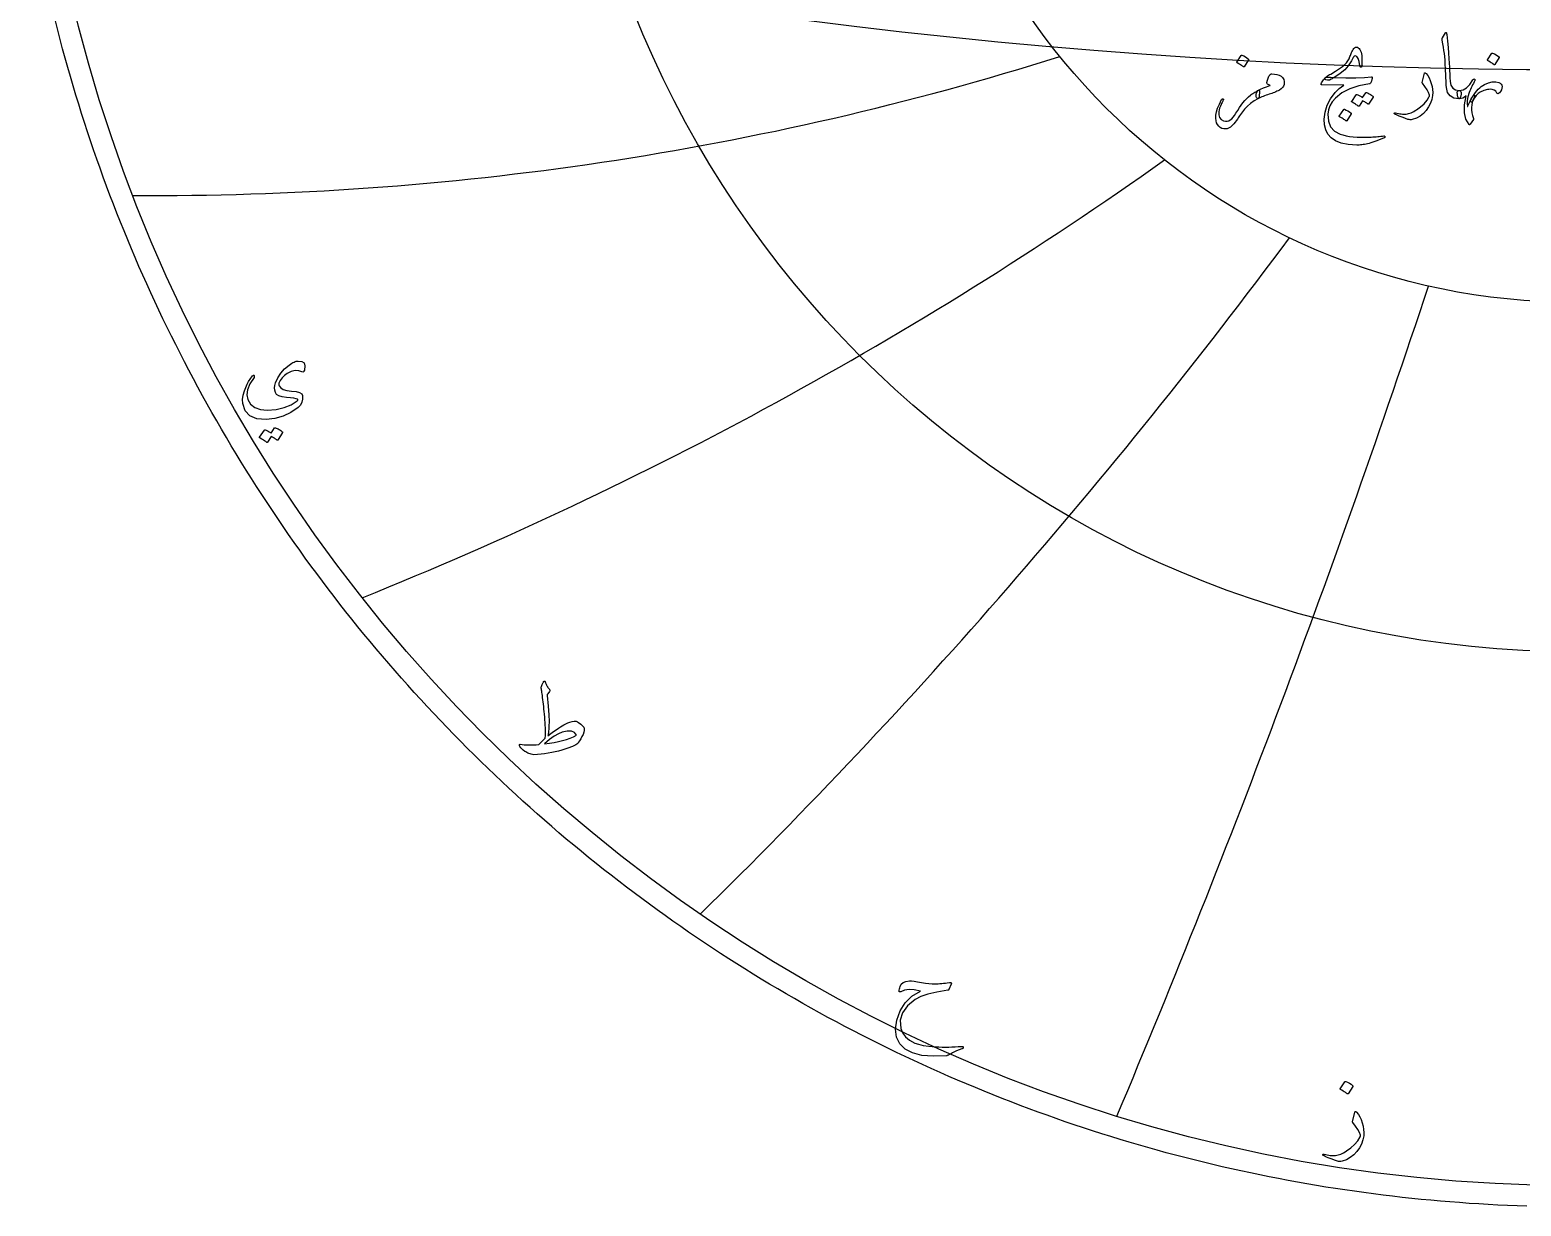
# Model space of a CAD drawing. Header units: millimetres. Extents: x -54 to 54, y -54 to 55.
# Drawn here: x -53.1 to -1.8, y -53.8 to -13.4 of the extents above; entities that cross this region are included whole.
import ezdxf

# ---------------------------------------------------------------- set-up
doc = ezdxf.new("R2010")
doc.units = ezdxf.units.MM
for name, color, linetype in [('CUT_OUTER', 1, 'Continuous'), ('ENGRAVE', 7, 'Continuous'), ('ENGRAVE_FINE', 8, 'Continuous'), ('TEXT', 5, 'Continuous')]:
    doc.layers.add(name, color=color, linetype=linetype)

msp = doc.modelspace()

# ---------------------------------------------------------------- linework, layer by layer
at = {"layer": 'CUT_OUTER'}
msp.add_lwpolyline([(-1.6514, -53.8097), (-1.9815, -53.7985), (-2.3116, -53.7853), (-2.6416, -53.7702), (-2.9714, -53.7529), (-3.3012, -53.7337), (-3.6308, -53.7124), (-3.9603, -53.6891), (-4.2897, -53.6638), (-4.6189, -53.6365), (-4.9479, -53.6071), (-5.2768, -53.5758), (-5.6054, -53.5424), (-5.9338, -53.507), (-6.262, -53.4696), (-6.59, -53.4301), (-6.9177, -53.3887), (-7.2452, -53.3452), (-7.5723, -53.2998), (-7.8992, -53.2523), (-8.2258, -53.2028), (-8.5521, -53.1514), (-8.8781, -53.0979), (-9.2037, -53.0424), (-9.529, -52.985), (-9.854, -52.9255), (-10.1785, -52.864), (-10.5027, -52.8006), (-10.8265, -52.7351), (-11.1498, -52.6677), (-11.4728, -52.5983), (-11.7953, -52.5269), (-12.1174, -52.4536), (-12.439, -52.3782), (-12.7602, -52.3009), (-13.0808, -52.2216), (-13.401, -52.1404), (-13.7207, -52.0572), (-14.0399, -51.972), (-14.3585, -51.8849), (-14.6766, -51.7958), (-14.9941, -51.7048), (-15.3111, -51.6118), (-15.6275, -51.5169), (-15.9433, -51.42), (-16.2585, -51.3212), (-16.5731, -51.2205), (-16.8871, -51.1178), (-17.2004, -51.0133), (-17.5131, -50.9068), (-17.8251, -50.7984), (-18.1365, -50.688), (-18.4471, -50.5758), (-18.7571, -50.4616), (-19.0664, -50.3456), (-19.3749, -50.2277), (-19.6828, -50.1078), (-19.9899, -49.9861), (-20.2962, -49.8625), (-20.6018, -49.7371), (-20.9066, -49.6097), (-21.2106, -49.4805), (-21.5138, -49.3494), (-21.8162, -49.2165), (-22.1177, -49.0817), (-22.4185, -48.9451), (-22.7184, -48.8066), (-23.0174, -48.6663), (-23.3156, -48.5241), (-23.6129, -48.3801), (-23.9093, -48.2343), (-24.2048, -48.0867), (-24.4994, -47.9373), (-24.7931, -47.7861), (-25.0858, -47.6331), (-25.3776, -47.4782), (-25.6685, -47.3216), (-25.9584, -47.1632), (-26.2473, -47.0031), (-26.5352, -46.8411), (-26.8221, -46.6774), (-27.108, -46.512), (-27.3929, -46.3448), (-27.6767, -46.1758), (-27.9595, -46.0051), (-28.2413, -45.8327), (-28.522, -45.6586), (-28.8016, -45.4827), (-29.0801, -45.3051), (-29.3576, -45.1258), (-29.6339, -44.9448), (-29.9091, -44.7622), (-30.1832, -44.5778), (-30.4562, -44.3918), (-30.728, -44.2041), (-30.9986, -44.0147), (-31.2681, -43.8236), (-31.5364, -43.631), (-31.8035, -43.4366), (-32.0695, -43.2407), (-32.3342, -43.0431), (-32.5977, -42.8439), (-32.86, -42.6431), (-33.121, -42.4406), (-33.3808, -42.2366), (-33.6393, -42.031), (-33.8966, -41.8238), (-34.1526, -41.615), (-34.4073, -41.4047), (-34.6607, -41.1928), (-34.9128, -40.9793), (-35.1636, -40.7643), (-35.413, -40.5478), (-35.6612, -40.3298), (-35.9079, -40.1102), (-36.1534, -39.8891), (-36.3975, -39.6665), (-36.6402, -39.4424), (-36.8815, -39.2169), (-37.1214, -38.9898), (-37.36, -38.7613), (-37.5971, -38.5314), (-37.8328, -38.3), (-38.0671, -38.0671), (-38.3, -37.8328), (-38.5314, -37.5971), (-38.7613, -37.36), (-38.9898, -37.1214), (-39.2169, -36.8815), (-39.4424, -36.6402), (-39.6665, -36.3975), (-39.8891, -36.1534), (-40.1102, -35.9079), (-40.3298, -35.6612), (-40.5478, -35.413), (-40.7643, -35.1636), (-40.9793, -34.9128), (-41.1928, -34.6607), (-41.4047, -34.4073), (-41.615, -34.1526), (-41.8238, -33.8966), (-42.031, -33.6393), (-42.2366, -33.3808), (-42.4406, -33.121), (-42.6431, -32.86), (-42.8439, -32.5977), (-43.0431, -32.3342), (-43.2407, -32.0695), (-43.4366, -31.8035), (-43.631, -31.5364), (-43.8236, -31.2681), (-44.0147, -30.9986), (-44.2041, -30.728), (-44.3918, -30.4562), (-44.5778, -30.1832), (-44.7622, -29.9091), (-44.9448, -29.6339), (-45.1258, -29.3576), (-45.3051, -29.0801), (-45.4827, -28.8016), (-45.6586, -28.522), (-45.8327, -28.2413), (-46.0051, -27.9595), (-46.1758, -27.6767), (-46.3448, -27.3929), (-46.512, -27.108), (-46.6774, -26.8221), (-46.8411, -26.5352), (-47.0031, -26.2473), (-47.1632, -25.9584), (-47.3216, -25.6685), (-47.4782, -25.3776), (-47.6331, -25.0858), (-47.7861, -24.7931), (-47.9373, -24.4994), (-48.0867, -24.2048), (-48.2343, -23.9093), (-48.3801, -23.6129), (-48.5241, -23.3156), (-48.6663, -23.0174), (-48.8066, -22.7184), (-48.9451, -22.4185), (-49.0817, -22.1177), (-49.2165, -21.8162), (-49.3494, -21.5138), (-49.4805, -21.2106), (-49.6097, -20.9066), (-49.7371, -20.6018), (-49.8625, -20.2962), (-49.9861, -19.9899), (-50.1078, -19.6828), (-50.2277, -19.3749), (-50.3456, -19.0664), (-50.4616, -18.7571), (-50.5758, -18.4471), (-50.688, -18.1365), (-50.7984, -17.8251), (-50.9068, -17.5131), (-51.0133, -17.2004), (-51.1178, -16.8871), (-51.2205, -16.5731), (-51.3212, -16.2585), (-51.42, -15.9433), (-51.5169, -15.6275), (-51.6118, -15.3111), (-51.7048, -14.9941), (-51.7958, -14.6766), (-51.8849, -14.3585), (-51.972, -14.0399), (-52.0572, -13.7207), (-52.1404, -13.401), (-52.2216, -13.0808)], dxfattribs=at)
at = {"layer": 'ENGRAVE'}
for radius in [53.1, 34.7587, 22.7527]:
    msp.add_circle((0, 0), radius, dxfattribs=at)
for centre, radius, start, end in [((-48.7796, 84.4887), 103.5662, 269.5706, 287.466016), ((-91.816, 91.816), 134.4192, 291.900673, 305.322235), ((-168.4625, 97.2619), 197.6048, 314.460694, 323.408402), ((-375.5047, 100.6162), 390.3019, 337.186739, 341.660593)]:
    msp.add_arc(centre, radius, start, end, dxfattribs=at)
at = {"layer": 'ENGRAVE_FINE'}
msp.add_arc((0, 191.2698), 206.024, 255.236477, 284.763523, dxfattribs=at)
at = {"layer": 'TEXT'}
for points in [[(-4.4467, -13.4942), (-4.4406, -13.4848), (-4.4349, -13.4785), (-4.4296, -13.4753), (-4.4247, -13.4753), (-4.4173, -13.4795), (-4.4106, -13.4918), (-4.4047, -13.5124), (-4.3996, -13.5413), (-4.3737, -13.7758), (-4.3525, -13.9927), (-4.336, -14.1919), (-4.3242, -14.3735), (-4.3167, -14.5287), (-4.3097, -14.6679), (-4.3033, -14.7909), (-4.2975, -14.8979), (-4.2925, -14.9888), (-4.2885, -15.0635), (-4.2855, -15.1222), (-4.2834, -15.1648), (-4.2555, -15.2924), (-4.1939, -15.3862), (-4.0985, -15.4463), (-3.9694, -15.4726), (-3.9335, -15.482), (-3.9105, -15.504), (-3.9005, -15.5385), (-3.9034, -15.5856), (-3.9181, -15.6598), (-3.934, -15.7128), (-3.9511, -15.7446), (-3.9694, -15.7552), (-4.1511, -15.7313), (-4.285, -15.6594), (-4.3709, -15.5397), (-4.409, -15.3721), (-4.415, -15.2919), (-4.4204, -15.2115), (-4.4252, -15.131), (-4.4294, -15.0502), (-4.4333, -14.9692), (-4.4369, -14.8881), (-4.4403, -14.8067), (-4.4436, -14.7252), (-4.4494, -14.5696), (-4.4577, -14.4296), (-4.4683, -14.3051), (-4.4812, -14.196), (-4.4965, -14.0913), (-4.5142, -13.9797), (-4.5342, -13.8613), (-4.5566, -13.736), (-4.5596, -13.7134), (-4.559, -13.6928), (-4.5548, -13.6742), (-4.5472, -13.6575)], [(-11.4653, -14.2636), (-11.4614, -14.2596), (-11.4559, -14.2573), (-11.4488, -14.2565), (-11.4402, -14.2573), (-11.3792, -14.282), (-11.3216, -14.3122), (-11.2677, -14.3479), (-11.2172, -14.3892), (-11.2123, -14.3954), (-11.2102, -14.4017), (-11.2108, -14.408), (-11.2141, -14.4143), (-11.3617, -14.653), (-11.3672, -14.6586), (-11.3742, -14.66), (-11.3829, -14.6571), (-11.3931, -14.6498), (-11.4019, -14.6435), (-11.4159, -14.6341), (-11.4349, -14.6215), (-11.459, -14.6058), (-11.4887, -14.587), (-11.5242, -14.565), (-11.5656, -14.5399), (-11.6129, -14.5116), (-11.6192, -14.5069), (-11.6223, -14.5022), (-11.6223, -14.4975), (-11.6192, -14.4928)], [(-8.6139, -15.0769), (-8.5953, -15.055), (-8.5739, -15.0333), (-8.5497, -15.0118), (-8.5228, -14.9905), (-8.4932, -14.9692), (-8.4608, -14.9477), (-8.4257, -14.9261), (-8.3878, -14.9042), (-8.2198, -14.8049), (-8.0832, -14.7173), (-7.978, -14.6416), (-7.9042, -14.5776), (-7.8471, -14.5146), (-7.7982, -14.448), (-7.7576, -14.378), (-7.7252, -14.3044), (-7.7112, -14.2676), (-7.6973, -14.2325), (-7.6837, -14.1993), (-7.6702, -14.1678), (-7.6572, -14.1384), (-7.6447, -14.1116), (-7.6328, -14.0874), (-7.6216, -14.0657), (-7.5966, -14.0286), (-7.569, -14.0021), (-7.5385, -13.9862), (-7.5054, -13.9809), (-7.473, -13.9862), (-7.4418, -14.0021), (-7.4118, -14.0286), (-7.3829, -14.0657), (-7.347, -14.1505), (-7.324, -14.273), (-7.314, -14.4331), (-7.317, -14.631), (-7.3189, -14.6488), (-7.3248, -14.6616), (-7.3346, -14.6692), (-7.3484, -14.6718), (-7.3625, -14.669), (-7.3735, -14.6608), (-7.3813, -14.6471), (-7.386, -14.6278), (-7.4102, -14.4767), (-7.4449, -14.3688), (-7.4903, -14.304), (-7.5462, -14.2824), (-7.5605, -14.2849), (-7.5752, -14.2926), (-7.5904, -14.3054), (-7.6059, -14.3232), (-7.6127, -14.3339), (-7.6208, -14.3472), (-7.63, -14.363), (-7.6404, -14.3813), (-7.652, -14.4022), (-7.6647, -14.4257), (-7.6787, -14.4517), (-7.6938, -14.4802), (-7.7837, -14.6274), (-7.9058, -14.7644), (-8.06, -14.8912), (-8.2465, -15.0078), (-8.2484, -15.009), (-8.2543, -15.0125), (-8.2642, -15.0184), (-8.2779, -15.0266), (-8.2956, -15.0372), (-8.3171, -15.0502), (-8.3427, -15.0655), (-8.3721, -15.0832), (-8.4343, -15.111), (-8.4954, -15.1193), (-8.5552, -15.1079), (-8.6139, -15.0769)], [(-2.8483, -14.1913), (-2.8443, -14.1874), (-2.8389, -14.185), (-2.8318, -14.1843), (-2.8232, -14.185), (-2.7621, -14.2098), (-2.7046, -14.24), (-2.6506, -14.2757), (-2.6002, -14.3169), (-2.5953, -14.3232), (-2.5931, -14.3295), (-2.5937, -14.3358), (-2.597, -14.3421), (-2.7446, -14.5807), (-2.7501, -14.5864), (-2.7572, -14.5878), (-2.7658, -14.5848), (-2.776, -14.5776), (-2.7849, -14.5713), (-2.7988, -14.5619), (-2.8179, -14.5493), (-2.842, -14.5336), (-2.8716, -14.5148), (-2.9072, -14.4928), (-2.9486, -14.4677), (-2.9959, -14.4394), (-3.0021, -14.4347), (-3.0053, -14.43), (-3.0053, -14.4253), (-3.0021, -14.4206)], [(-5.169, -14.8791), (-5.1672, -14.8734), (-5.165, -14.8688), (-5.1625, -14.8655), (-5.1595, -14.8634), (-5.1507, -14.8626), (-5.1399, -14.8665), (-5.1272, -14.8751), (-5.1124, -14.8885), (-5.0551, -14.9566), (-5.0057, -15.0353), (-4.9641, -15.1246), (-4.9303, -15.2245), (-4.904, -15.332), (-4.8879, -15.438), (-4.882, -15.5424), (-4.8863, -15.6453), (-4.9142, -15.7807), (-4.9601, -15.9106), (-5.0241, -16.0351), (-5.1062, -16.154), (-5.2043, -16.2618), (-5.3166, -16.3495), (-5.443, -16.4172), (-5.5835, -16.4649), (-5.6212, -16.473), (-5.6589, -16.4751), (-5.6965, -16.4714), (-5.7342, -16.4618), (-5.8211, -16.4315), (-5.8995, -16.4033), (-5.9695, -16.3773), (-6.031, -16.3534), (-6.0839, -16.3317), (-6.1279, -16.3122), (-6.1632, -16.2948), (-6.1896, -16.2796), (-6.1951, -16.2749), (-6.199, -16.2702), (-6.2014, -16.2655), (-6.2021, -16.2608), (-6.2015, -16.2547), (-6.1998, -16.249), (-6.1968, -16.2437), (-6.1927, -16.2388), (-6.1874, -16.2351), (-6.1809, -16.2333), (-6.1733, -16.2335), (-6.1645, -16.2357), (-6.1107, -16.2501), (-6.0593, -16.262), (-6.0102, -16.2713), (-5.9635, -16.2781), (-5.9187, -16.2823), (-5.8755, -16.284), (-5.8339, -16.2831), (-5.7939, -16.2796), (-5.754, -16.2733), (-5.7126, -16.2635), (-5.67, -16.2505), (-5.6259, -16.2341), (-5.5805, -16.2142), (-5.5336, -16.1905), (-5.4855, -16.1632), (-5.4359, -16.132), (-5.2967, -16.0319), (-5.1776, -15.9232), (-5.0785, -15.8058), (-4.9994, -15.6798), (-4.9943, -15.6696), (-4.9915, -15.6579), (-4.9912, -15.6445), (-4.9931, -15.6296), (-5.0261, -15.5415), (-5.0779, -15.4435), (-5.1486, -15.3358), (-5.2381, -15.2182), (-5.242, -15.2108), (-5.2443, -15.2041), (-5.2451, -15.1982), (-5.2443, -15.1931)], [(-10.8938, -15.4726), (-10.8021, -15.4266), (-10.703, -15.3831), (-10.5964, -15.3419), (-10.4824, -15.303), (-10.4745, -15.2983), (-10.473, -15.2936), (-10.4777, -15.2889), (-10.4887, -15.2842), (-10.5421, -15.2622), (-10.5621, -15.2512), (-10.575, -15.2371), (-10.5809, -15.2198), (-10.5797, -15.1994), (-10.5574, -15.1136), (-10.5342, -15.0416), (-10.5103, -14.9833), (-10.4855, -14.9387), (-10.4692, -14.9209), (-10.4518, -14.9081), (-10.4331, -14.9004), (-10.4133, -14.8979), (-10.3226, -14.9067), (-10.239, -14.9238), (-10.1625, -14.9491), (-10.093, -14.9827), (-10.0394, -15.0272), (-10.0043, -15.0887), (-9.9876, -15.167), (-9.9894, -15.2622), (-10.0074, -15.3189), (-10.0396, -15.3697), (-10.0859, -15.4147), (-10.1464, -15.4537), (-10.1904, -15.4766), (-10.2347, -15.4981), (-10.2792, -15.5182), (-10.3238, -15.537), (-10.3689, -15.5545), (-10.4145, -15.5711), (-10.4607, -15.5867), (-10.5075, -15.6013), (-10.5602, -15.6175), (-10.6115, -15.6347), (-10.6615, -15.6528), (-10.7101, -15.672), (-10.7575, -15.6919), (-10.8039, -15.7124), (-10.8493, -15.7335), (-10.8938, -15.7552), (-10.9199, -15.7373), (-10.9385, -15.7152), (-10.9497, -15.6887), (-10.9534, -15.6579), (-10.9517, -15.6217), (-10.9464, -15.5888), (-10.9375, -15.5589), (-10.9252, -15.5322)], [(-8.2747, -15.0235), (-7.8718, -15.0376), (-7.5234, -15.0392), (-7.2296, -15.0282), (-6.9904, -15.0047), (-6.983, -15.0038), (-6.9766, -15.0043), (-6.9712, -15.0061), (-6.9668, -15.0094), (-6.9636, -15.0138), (-6.9617, -15.0192), (-6.9612, -15.0256), (-6.9621, -15.0329), (-6.9683, -15.0616), (-6.9743, -15.0879), (-6.9801, -15.1118), (-6.9856, -15.1334), (-6.991, -15.1527), (-6.9962, -15.1695), (-7.0013, -15.1841), (-7.0061, -15.1962), (-7.0163, -15.2157), (-7.028, -15.23), (-7.0414, -15.2392), (-7.0563, -15.2433), (-7.419, -15.3091), (-7.7346, -15.4121), (-8.0031, -15.5525), (-8.2245, -15.7301), (-8.3364, -15.8579), (-8.4176, -15.9931), (-8.4683, -16.1358), (-8.4883, -16.2859), (-8.4691, -16.5216), (-8.3925, -16.7138), (-8.2587, -16.8624), (-8.0675, -16.9674), (-7.9684, -16.9992), (-7.8594, -17.0255), (-7.7407, -17.0463), (-7.6121, -17.0616), (-7.474, -17.0716), (-7.3264, -17.0765), (-7.1694, -17.0763), (-7.0029, -17.071), (-6.9437, -17.0677), (-6.8855, -17.0639), (-6.8283, -17.0598), (-6.7721, -17.0553), (-6.7172, -17.0504), (-6.6642, -17.0451), (-6.6128, -17.0394), (-6.5633, -17.0333), (-6.5482, -17.0325), (-6.5374, -17.0365), (-6.5309, -17.0451), (-6.5287, -17.0584), (-6.5299, -17.0739), (-6.5334, -17.0859), (-6.5393, -17.0944), (-6.5476, -17.0993), (-6.6363, -17.1367), (-6.7203, -17.1707), (-6.7996, -17.2011), (-6.8742, -17.228), (-6.9438, -17.2516), (-7.0084, -17.272), (-7.0679, -17.2893), (-7.1223, -17.3034), (-7.1734, -17.3138), (-7.2231, -17.323), (-7.2715, -17.3311), (-7.3185, -17.3379), (-7.3644, -17.3432), (-7.4092, -17.3466), (-7.4531, -17.3479), (-7.4959, -17.3473), (-7.7888, -17.3246), (-8.0329, -17.2751), (-8.2284, -17.199), (-8.3752, -17.0961), (-8.483, -16.9676), (-8.5582, -16.8174), (-8.6008, -16.6457), (-8.6108, -16.4524), (-8.58, -16.2125), (-8.5063, -15.9797), (-8.39, -15.754), (-8.2308, -15.5354), (-8.1686, -15.4692), (-8.0981, -15.4058), (-8.0194, -15.3452), (-7.9325, -15.2873), (-8.6924, -15.281), (-8.7107, -15.2732), (-8.7183, -15.259), (-8.7154, -15.2386), (-8.7018, -15.2119), (-8.6763, -15.1731), (-8.6532, -15.1381), (-8.6324, -15.1071), (-8.6139, -15.08), (-8.5978, -15.0571), (-8.5841, -15.0384), (-8.5727, -15.0241), (-8.5637, -15.0141), (-8.5432, -15.0123), (-8.4883, -15.0133), (-8.3988, -15.017), (-8.2747, -15.0235)], [(-3.4669, -15.7301), (-3.5015, -15.8043), (-3.5266, -15.8824), (-3.5423, -15.9644), (-3.5486, -16.0504), (-3.5458, -16.1399), (-3.5344, -16.2325), (-3.5144, -16.3283), (-3.4858, -16.4272), (-3.4822, -16.4404), (-3.481, -16.4516), (-3.4822, -16.4608), (-3.4858, -16.4681), (-3.5988, -16.6282), (-3.6092, -16.6398), (-3.6184, -16.6463), (-3.6265, -16.6476), (-3.6334, -16.6439), (-3.7409, -16.4596), (-3.7935, -16.2333), (-3.7912, -15.965), (-3.7338, -15.6547), (-3.7886, -15.6987), (-3.8461, -15.7301), (-3.9064, -15.7489), (-3.9694, -15.7552), (-3.9829, -15.7511), (-3.9953, -15.7387), (-4.0065, -15.7181), (-4.0165, -15.6893), (-4.0222, -15.6719), (-4.0267, -15.6543), (-4.03, -15.6366), (-4.0322, -15.6186), (-4.0337, -15.6006), (-4.0353, -15.5829), (-4.0369, -15.5653), (-4.0385, -15.5479), (-4.0365, -15.5161), (-4.0243, -15.493), (-4.0019, -15.4785), (-3.9694, -15.4726), (-3.8412, -15.4439), (-3.7205, -15.3737), (-3.6072, -15.2618), (-3.5015, -15.1083), (-3.4871, -15.0889), (-3.4724, -15.0777), (-3.4573, -15.0747), (-3.4418, -15.08), (-3.4304, -15.09), (-3.4245, -15.1012), (-3.4241, -15.1136), (-3.4292, -15.1271), (-3.457, -15.1762), (-3.4838, -15.2261), (-3.5096, -15.2767), (-3.5344, -15.3281), (-3.5583, -15.3803), (-3.5811, -15.4333), (-3.603, -15.4871), (-3.6239, -15.5417), (-3.6703, -15.6902), (-3.6962, -15.8188), (-3.7017, -15.9273), (-3.6867, -16.0159), (-3.6854, -16.0186), (-3.6844, -16.0206), (-3.6838, -16.0217), (-3.6836, -16.0221), (-3.6834, -16.0217), (-3.6828, -16.0206), (-3.6818, -16.0186), (-3.6805, -16.0159), (-3.6613, -15.9708), (-3.6416, -15.9267), (-3.6213, -15.8837), (-3.6004, -15.8416), (-3.5787, -15.8002), (-3.556, -15.7595), (-3.5324, -15.7194), (-3.5077, -15.6798), (-3.4899, -15.6524), (-3.474, -15.6359), (-3.46, -15.6304), (-3.4481, -15.6359), (-3.4422, -15.6476), (-3.4434, -15.6673), (-3.4516, -15.6948), (-3.4669, -15.7301)], [(-2.6756, -15.5605), (-2.7162, -15.4969), (-2.769, -15.4537), (-2.8339, -15.431), (-2.9111, -15.4286), (-2.9548, -15.4342), (-2.9982, -15.4416), (-3.0412, -15.4507), (-3.0838, -15.4616), (-3.126, -15.4746), (-3.1678, -15.4902), (-3.2092, -15.5084), (-3.2502, -15.5291), (-3.3205, -15.5762), (-3.3868, -15.6422), (-3.4493, -15.7269), (-3.5077, -15.8306), (-3.5244, -15.8539), (-3.5399, -15.8675), (-3.5543, -15.8712), (-3.5674, -15.8651), (-3.5784, -15.8529), (-3.5831, -15.8384), (-3.5815, -15.8215), (-3.5737, -15.8023), (-3.5617, -15.777), (-3.5509, -15.7544), (-3.5413, -15.7346), (-3.5329, -15.7175), (-3.5254, -15.703), (-3.5187, -15.6908), (-3.5128, -15.681), (-3.5077, -15.6736), (-3.4616, -15.6041), (-3.4143, -15.5401), (-3.3658, -15.4816), (-3.3162, -15.4286), (-3.2653, -15.3809), (-3.2133, -15.3383), (-3.1601, -15.3008), (-3.1058, -15.2685), (-2.9662, -15.2051), (-2.8365, -15.1719), (-2.7166, -15.1689), (-2.6065, -15.1962), (-2.5596, -15.22), (-2.5256, -15.2504), (-2.5046, -15.2875), (-2.4966, -15.3313), (-2.5013, -15.3909), (-2.5185, -15.4475), (-2.5484, -15.5008), (-2.5908, -15.5511), (-2.6184, -15.5729), (-2.6418, -15.5817), (-2.6608, -15.5776), (-2.6756, -15.5605)], [(-10.8938, -15.7552), (-11.0245, -15.8306), (-11.1434, -15.9154), (-11.2506, -16.0096), (-11.346, -16.1132), (-11.3856, -16.1611), (-11.4229, -16.2074), (-11.4579, -16.2522), (-11.4904, -16.2953), (-11.5207, -16.3369), (-11.5485, -16.377), (-11.5741, -16.4155), (-11.5972, -16.4524), (-11.7136, -16.6158), (-11.8304, -16.7263), (-11.9476, -16.7839), (-12.0651, -16.7884), (-12.1279, -16.7709), (-12.1845, -16.7405), (-12.2347, -16.6971), (-12.2787, -16.6408), (-12.3091, -16.5819), (-12.3281, -16.5089), (-12.3358, -16.4217), (-12.332, -16.3205), (-12.3128, -16.209), (-12.274, -16.0818), (-12.2155, -15.9389), (-12.1373, -15.7803), (-12.1307, -15.7717), (-12.1232, -15.7646), (-12.115, -15.7591), (-12.1059, -15.7552), (-12.0973, -15.7534), (-12.0902, -15.7544), (-12.0847, -15.7581), (-12.0808, -15.7646), (-12.0783, -15.7735), (-12.0769, -15.7811), (-12.0767, -15.7876), (-12.0777, -15.7929), (-12.0802, -15.7981), (-12.0847, -15.8074), (-12.0912, -15.8209), (-12.0997, -15.8384), (-12.1101, -15.8601), (-12.1224, -15.8859), (-12.1368, -15.9159), (-12.153, -15.9499), (-12.1817, -16.0127), (-12.2049, -16.0755), (-12.2225, -16.1383), (-12.2347, -16.2011), (-12.2372, -16.3124), (-12.2104, -16.4013), (-12.154, -16.4679), (-12.0683, -16.512), (-12.0056, -16.5267), (-11.9466, -16.5269), (-11.891, -16.5126), (-11.839, -16.4838), (-11.7892, -16.4445), (-11.7401, -16.3927), (-11.6918, -16.3283), (-11.6443, -16.2514), (-11.5858, -16.1525), (-11.5266, -16.0598), (-11.4665, -15.9735), (-11.4057, -15.8934), (-11.3436, -15.8194), (-11.28, -15.7513), (-11.2149, -15.6891), (-11.1481, -15.6327), (-11.1208, -15.611), (-11.092, -15.5899), (-11.0619, -15.5694), (-11.0304, -15.5495), (-10.9977, -15.53), (-10.964, -15.5107), (-10.9294, -15.4915), (-10.8938, -15.4726), (-10.8677, -15.4624), (-10.849, -15.4632), (-10.8378, -15.4749), (-10.8341, -15.4977), (-10.8358, -15.5272), (-10.8376, -15.5562), (-10.8397, -15.5845), (-10.842, -15.6123), (-10.8446, -15.6393), (-10.8479, -15.6653), (-10.8517, -15.6903), (-10.8561, -15.7144), (-10.8596, -15.7252), (-10.8671, -15.7356), (-10.8785, -15.7456), (-10.8938, -15.7552)], [(-7.1851, -15.5479), (-7.1811, -15.544), (-7.1756, -15.5417), (-7.1686, -15.5409), (-7.1599, -15.5417), (-7.129, -15.5532), (-7.0991, -15.566), (-7.0701, -15.5799), (-7.0422, -15.595), (-7.015, -15.6115), (-6.9884, -15.6296), (-6.9624, -15.6492), (-6.937, -15.6704), (-6.9321, -15.6769), (-6.9299, -15.6838), (-6.9305, -15.691), (-6.9338, -15.6987), (-7.0846, -15.9373), (-7.0887, -15.9405), (-7.0948, -15.9405), (-7.1028, -15.9373), (-7.1128, -15.9311), (-7.1197, -15.9253), (-7.1309, -15.9173), (-7.1464, -15.9072), (-7.1662, -15.8949), (-7.1906, -15.8803), (-7.2196, -15.8632), (-7.2534, -15.8434), (-7.2918, -15.8212), (-7.4112, -16.0064), (-7.4167, -16.0121), (-7.4237, -16.0135), (-7.4324, -16.0106), (-7.4426, -16.0033), (-7.4514, -15.997), (-7.4653, -15.9876), (-7.4844, -15.975), (-7.5085, -15.9593), (-7.5381, -15.9405), (-7.5737, -15.9185), (-7.6151, -15.8934), (-7.6624, -15.8651), (-7.6673, -15.8604), (-7.6695, -15.8557), (-7.6689, -15.851), (-7.6655, -15.8463), (-7.5117, -15.617), (-7.5077, -15.6131), (-7.5022, -15.6107), (-7.4952, -15.61), (-7.4865, -15.6107), (-7.4602, -15.6193), (-7.4347, -15.6292), (-7.41, -15.6405), (-7.386, -15.6531), (-7.3629, -15.667), (-7.3405, -15.6818), (-7.3189, -15.6976), (-7.2981, -15.7144)], [(-7.9387, -16.1226), (-7.9348, -16.1187), (-7.9293, -16.1163), (-7.9222, -16.1156), (-7.9136, -16.1163), (-7.8526, -16.1411), (-7.7951, -16.1713), (-7.7411, -16.207), (-7.6906, -16.2482), (-7.6857, -16.2545), (-7.6836, -16.2608), (-7.6842, -16.2671), (-7.6875, -16.2734), (-7.8351, -16.512), (-7.8406, -16.5177), (-7.8477, -16.5191), (-7.8563, -16.5161), (-7.8665, -16.5089), (-7.8753, -16.5026), (-7.8893, -16.4932), (-7.9083, -16.4806), (-7.9325, -16.4649), (-7.9621, -16.4461), (-7.9976, -16.4241), (-8.039, -16.399), (-8.0863, -16.3707), (-8.0926, -16.366), (-8.0958, -16.3613), (-8.0958, -16.3566), (-8.0926, -16.3519)], [(-43.7503, -25.135), (-43.8588, -25.0988), (-43.9798, -25.0973), (-44.1134, -25.1306), (-44.2595, -25.1987), (-44.3522, -25.2636), (-44.4295, -25.341), (-44.4913, -25.431), (-44.5375, -25.5336), (-44.5421, -25.5541), (-44.5425, -25.5755), (-44.5388, -25.5977), (-44.5308, -25.6207), (-44.4776, -25.6923), (-44.3885, -25.7463), (-44.2633, -25.7828), (-44.1021, -25.8016), (-43.943, -25.8186), (-43.8274, -25.8493), (-43.7554, -25.8939), (-43.7269, -25.9523), (-43.7238, -26.0746), (-43.7478, -26.1835), (-43.7991, -26.2789), (-43.8776, -26.361), (-44.127, -26.5312), (-44.3926, -26.6566), (-44.6747, -26.7372), (-44.973, -26.773), (-45.2987, -26.7504), (-45.5424, -26.6524), (-45.704, -26.4791), (-45.7836, -26.2304), (-45.7882, -26.0939), (-45.7685, -25.9456), (-45.7246, -25.7857), (-45.6563, -25.614), (-45.6326, -25.5663), (-45.6082, -25.5202), (-45.5831, -25.4758), (-45.5575, -25.4331), (-45.531, -25.3919), (-45.5035, -25.3519), (-45.4749, -25.3132), (-45.4453, -25.2757), (-45.4294, -25.2602), (-45.4151, -25.2539), (-45.4026, -25.2569), (-45.3917, -25.269), (-45.3856, -25.2841), (-45.3842, -25.2992), (-45.3873, -25.3142), (-45.395, -25.3293), (-45.5328, -25.5512), (-45.6144, -25.7514), (-45.64, -25.9297), (-45.6094, -26.0863), (-45.511, -26.2513), (-45.3666, -26.3677), (-45.1761, -26.4355), (-44.9395, -26.4548), (-44.6363, -26.4307), (-44.3633, -26.3685), (-44.1205, -26.2683), (-43.9078, -26.1299), (-43.895, -26.1181), (-43.8902, -26.1064), (-43.8933, -26.0947), (-43.9044, -26.083), (-43.9494, -26.0612), (-44.0275, -26.0428), (-44.1387, -26.0277), (-44.2829, -26.016), (-44.4297, -25.998), (-44.5417, -25.9641), (-44.619, -25.9142), (-44.6615, -25.8485), (-44.6811, -25.7712), (-44.6866, -25.6902), (-44.6778, -25.6054), (-44.6548, -25.5169), (-44.58, -25.3429), (-44.4764, -25.1828), (-44.3439, -25.0364), (-44.1825, -24.9039), (-44.1395, -24.8725), (-44.0979, -24.8453), (-44.0575, -24.8222), (-44.0183, -24.8034), (-43.9806, -24.7885), (-43.9446, -24.7774), (-43.9103, -24.7701), (-43.8776, -24.7666), (-43.7499, -24.7785), (-43.6716, -24.8344), (-43.6427, -24.9342), (-43.6633, -25.0781), (-43.6787, -25.1168), (-43.6984, -25.1392), (-43.7223, -25.1453), (-43.7503, -25.135)], [(-44.6883, -27.0678), (-44.6841, -27.0636), (-44.6782, -27.0611), (-44.6707, -27.0602), (-44.6615, -27.0611), (-44.6285, -27.0734), (-44.5966, -27.087), (-44.5657, -27.1019), (-44.5358, -27.118), (-44.5069, -27.1356), (-44.4785, -27.1549), (-44.4507, -27.1758), (-44.4236, -27.1984), (-44.4184, -27.2053), (-44.4161, -27.2127), (-44.4167, -27.2204), (-44.4203, -27.2286), (-44.5811, -27.4831), (-44.5855, -27.4865), (-44.592, -27.4865), (-44.6005, -27.4831), (-44.6112, -27.4764), (-44.6185, -27.4703), (-44.6305, -27.4618), (-44.647, -27.451), (-44.6682, -27.4379), (-44.6941, -27.4223), (-44.7251, -27.404), (-44.7611, -27.383), (-44.8021, -27.3592), (-44.9294, -27.5568), (-44.9353, -27.5629), (-44.9428, -27.5644), (-44.952, -27.5612), (-44.9629, -27.5535), (-44.9724, -27.5468), (-44.9872, -27.5367), (-45.0075, -27.5233), (-45.0333, -27.5066), (-45.0649, -27.4865), (-45.1028, -27.463), (-45.147, -27.4362), (-45.1974, -27.4061), (-45.2026, -27.4011), (-45.2049, -27.3961), (-45.2043, -27.391), (-45.2008, -27.386), (-45.0366, -27.1415), (-45.0324, -27.1373), (-45.0266, -27.1348), (-45.019, -27.1339), (-45.0098, -27.1348), (-44.9818, -27.1439), (-44.9546, -27.1545), (-44.9282, -27.1665), (-44.9026, -27.18), (-44.8779, -27.1948), (-44.8541, -27.2106), (-44.831, -27.2274), (-44.8088, -27.2453)], [(-35.5191, -35.9556), (-35.5032, -35.9192), (-35.4889, -35.887), (-35.4764, -35.8589), (-35.4655, -35.8351), (-35.4565, -35.8156), (-35.4496, -35.8007), (-35.4447, -35.7905), (-35.442, -35.7848), (-35.4364, -35.7775), (-35.4295, -35.7723), (-35.4213, -35.7691), (-35.4119, -35.7681), (-35.4041, -35.7693), (-35.3976, -35.7731), (-35.3924, -35.7794), (-35.3884, -35.7882), (-35.3708, -35.8309), (-35.3549, -35.8686), (-35.3407, -35.9012), (-35.3281, -35.9288), (-35.3209, -35.941), (-35.3126, -35.954), (-35.3033, -35.9678), (-35.293, -35.9824), (-35.2813, -35.9979), (-35.2683, -36.0143), (-35.2537, -36.0314), (-35.2377, -36.0494), (-35.2276, -36.0676), (-35.2243, -36.0854), (-35.2276, -36.1028), (-35.2377, -36.1198), (-35.3013, -36.2035), (-35.3099, -36.2171), (-35.3156, -36.2312), (-35.3183, -36.2456), (-35.3181, -36.2605), (-35.2854, -36.6291), (-35.2645, -36.9279), (-35.2553, -37.1567), (-35.2578, -37.3156), (-35.2612, -37.375), (-35.2649, -37.4291), (-35.2688, -37.478), (-35.2729, -37.5216), (-35.2772, -37.5602), (-35.2817, -37.5941), (-35.2864, -37.6231), (-35.2913, -37.6472), (-35.1911, -37.5706), (-35.0983, -37.5015), (-35.0127, -37.44), (-34.9345, -37.386), (-34.8639, -37.3393), (-34.801, -37.2997), (-34.7458, -37.2673), (-34.6984, -37.2419), (-34.614, -37.2042), (-34.5351, -37.1749), (-34.4616, -37.154), (-34.3936, -37.1414), (-34.3576, -37.1404), (-34.3199, -37.1473), (-34.2805, -37.1622), (-34.2395, -37.185), (-34.1583, -37.2425), (-34.0988, -37.298), (-34.0611, -37.3514), (-34.0452, -37.4027), (-34.0463, -37.4599), (-34.0594, -37.5241), (-34.0848, -37.5955), (-34.1222, -37.674), (-34.1641, -37.7513), (-34.2026, -37.8156), (-34.2378, -37.8668), (-34.2696, -37.9052), (-34.335, -37.9535), (-34.4472, -38.0082), (-34.6063, -38.0691), (-34.8123, -38.1363), (-34.9271, -38.1696), (-35.0438, -38.1991), (-35.1624, -38.2248), (-35.2829, -38.2468), (-35.4049, -38.2652), (-35.5279, -38.2803), (-35.6519, -38.292), (-35.777, -38.3004), (-35.8227, -38.2912), (-35.8662, -38.2803), (-35.9073, -38.2678), (-35.9461, -38.2535), (-35.9831, -38.2376), (-36.0186, -38.22), (-36.0526, -38.2008), (-36.0852, -38.1798), (-36.1423, -38.138), (-36.1898, -38.0961), (-36.2277, -38.0542), (-36.256, -38.0123), (-36.2715, -37.9776), (-36.2744, -37.9537), (-36.2648, -37.9407), (-36.2426, -37.9387), (-36.1799, -37.9461), (-36.1124, -37.9516), (-36.04, -37.9553), (-35.9629, -37.9571), (-35.8809, -37.957), (-35.7942, -37.955), (-35.7026, -37.9511), (-35.6062, -37.9454), (-35.3851, -37.7276), (-35.381, -37.6401), (-35.3788, -37.5518), (-35.3785, -37.4626), (-35.3801, -37.3726), (-35.3833, -37.2815), (-35.388, -37.1892), (-35.3942, -37.0956), (-35.4018, -37.0007), (-35.4104, -36.9068), (-35.4194, -36.8161), (-35.4288, -36.7285), (-35.4387, -36.644), (-35.4485, -36.5625), (-35.4579, -36.4836), (-35.4669, -36.4075), (-35.4755, -36.3342), (-35.4836, -36.2662), (-35.491, -36.2065), (-35.4978, -36.1548), (-35.504, -36.1114), (-35.5095, -36.0759), (-35.5145, -36.0482), (-35.5188, -36.0282), (-35.5224, -36.0159), (-35.5247, -36.0021), (-35.5249, -35.9875), (-35.523, -35.972), (-35.5191, -35.9556)], [(-34.8022, -37.5233), (-34.9318, -37.5771), (-35.0761, -37.6615), (-35.235, -37.7764), (-35.4085, -37.9219), (-35.2403, -37.9011), (-35.0807, -37.8754), (-34.9296, -37.845), (-34.7872, -37.8097), (-34.6535, -37.77), (-34.5288, -37.7264), (-34.4131, -37.6787), (-34.3065, -37.6271), (-34.3789, -37.5377), (-34.4857, -37.4906), (-34.6268, -37.4858), (-34.8022, -37.5233)], [(-21.4313, -46.1806), (-21.5117, -46.3614), (-21.519, -46.3734), (-21.5276, -46.3824), (-21.5375, -46.3885), (-21.5486, -46.3916), (-21.9202, -46.4502), (-22.2311, -46.5222), (-22.4812, -46.6076), (-22.6707, -46.7065), (-22.9364, -46.9231), (-23.107, -47.1612), (-23.1826, -47.4206), (-23.1631, -47.7013), (-23.1041, -47.8533), (-23.004, -47.9877), (-22.8629, -48.1045), (-22.6807, -48.2038), (-22.5528, -48.2482), (-22.3935, -48.2842), (-22.2028, -48.3118), (-21.9807, -48.3311), (-21.8626, -48.3367), (-21.7462, -48.3403), (-21.6315, -48.3417), (-21.5184, -48.3411), (-21.4074, -48.3386), (-21.299, -48.3344), (-21.1931, -48.3285), (-21.0896, -48.321), (-21.0654, -48.3193), (-21.0461, -48.321), (-21.0319, -48.326), (-21.0227, -48.3344), (-21.0176, -48.3447), (-21.016, -48.3553), (-21.0176, -48.3664), (-21.0227, -48.378), (-21.0263, -48.3841), (-21.0306, -48.3893), (-21.0355, -48.3933), (-21.0411, -48.3964), (-21.047, -48.399), (-21.0532, -48.4018), (-21.0596, -48.4049), (-21.0662, -48.4081), (-21.1627, -48.4389), (-21.2479, -48.4709), (-21.3218, -48.5042), (-21.3844, -48.5387), (-21.4245, -48.5636), (-21.461, -48.5848), (-21.494, -48.6022), (-21.5234, -48.6158), (-21.5489, -48.6262), (-21.5699, -48.6342), (-21.5866, -48.6396), (-21.5988, -48.6426), (-22.0569, -48.6595), (-22.4463, -48.6267), (-22.767, -48.544), (-23.0191, -48.4114), (-23.2012, -48.2297), (-23.3088, -48.0028), (-23.3419, -47.7306), (-23.3004, -47.4132), (-23.1907, -47.0936), (-23.0191, -46.8212), (-22.7854, -46.5961), (-22.4898, -46.4184), (-22.6992, -46.3784), (-22.8817, -46.369), (-23.0375, -46.3901), (-23.1664, -46.4418), (-23.1778, -46.446), (-23.1882, -46.4485), (-23.1979, -46.4494), (-23.2066, -46.4485), (-23.214, -46.4458), (-23.2192, -46.441), (-23.2223, -46.4341), (-23.2234, -46.4251), (-23.2188, -46.3834), (-23.2117, -46.3422), (-23.202, -46.3014), (-23.1899, -46.261), (-23.1472, -46.1824), (-23.0794, -46.1245), (-22.9864, -46.087), (-22.8683, -46.07), (-22.7936, -46.0707), (-22.7, -46.0792), (-22.5876, -46.0958), (-22.4563, -46.1203), (-22.3209, -46.1448), (-22.1959, -46.1613), (-22.0814, -46.1699), (-21.9773, -46.1705), (-21.9273, -46.1683), (-21.8743, -46.1651), (-21.8184, -46.1608), (-21.7596, -46.1554), (-21.6978, -46.1488), (-21.6331, -46.1408), (-21.5655, -46.1313), (-21.495, -46.1203), (-21.4546, -46.119), (-21.4305, -46.1286), (-21.4227, -46.1492), (-21.4313, -46.1806)], [(-7.8984, -49.532), (-7.8942, -49.5279), (-7.8883, -49.5253), (-7.8808, -49.5245), (-7.8716, -49.5253), (-7.8065, -49.5517), (-7.7451, -49.584), (-7.6875, -49.6221), (-7.6337, -49.666), (-7.6285, -49.6727), (-7.6262, -49.6794), (-7.6268, -49.6861), (-7.6304, -49.6928), (-7.7878, -49.9474), (-7.7937, -49.9535), (-7.8012, -49.9549), (-7.8104, -49.9518), (-7.8213, -49.9441), (-7.8307, -49.9374), (-7.8456, -49.9273), (-7.8659, -49.9139), (-7.8917, -49.8972), (-7.9233, -49.8771), (-7.9612, -49.8536), (-8.0053, -49.8268), (-8.0558, -49.7967), (-8.0625, -49.7916), (-8.0658, -49.7866), (-8.0658, -49.7816), (-8.0625, -49.7766)], [(-7.5567, -50.5738), (-7.5548, -50.5677), (-7.5525, -50.5629), (-7.5498, -50.5594), (-7.5466, -50.557), (-7.5372, -50.5562), (-7.5257, -50.5604), (-7.5121, -50.5696), (-7.4964, -50.5838), (-7.4353, -50.6565), (-7.3825, -50.7404), (-7.3381, -50.8357), (-7.3021, -50.9423), (-7.2741, -51.057), (-7.2569, -51.17), (-7.2506, -51.2814), (-7.2552, -51.3911), (-7.285, -51.5356), (-7.3339, -51.6742), (-7.4022, -51.8069), (-7.4897, -51.9338), (-7.5944, -52.0487), (-7.7141, -52.1423), (-7.849, -52.2145), (-7.9989, -52.2654), (-8.039, -52.274), (-8.0792, -52.2763), (-8.1194, -52.2723), (-8.1596, -52.262), (-8.2523, -52.2297), (-8.3359, -52.1996), (-8.4105, -52.1719), (-8.4762, -52.1465), (-8.5326, -52.1233), (-8.5796, -52.1025), (-8.6172, -52.084), (-8.6453, -52.0678), (-8.6512, -52.0627), (-8.6554, -52.0577), (-8.6579, -52.0527), (-8.6587, -52.0477), (-8.6581, -52.0412), (-8.6562, -52.0351), (-8.6531, -52.0294), (-8.6487, -52.0242), (-8.643, -52.0202), (-8.6361, -52.0183), (-8.628, -52.0186), (-8.6185, -52.0209), (-8.5612, -52.0362), (-8.5063, -52.0489), (-8.454, -52.0589), (-8.4042, -52.0661), (-8.3564, -52.0706), (-8.3104, -52.0724), (-8.266, -52.0714), (-8.2233, -52.0678), (-8.1807, -52.0609), (-8.1366, -52.0506), (-8.0911, -52.0367), (-8.0441, -52.0192), (-7.9956, -51.9979), (-7.9457, -51.9727), (-7.8943, -51.9435), (-7.8414, -51.9103), (-7.693, -51.8035), (-7.5659, -51.6876), (-7.4602, -51.5624), (-7.3758, -51.428), (-7.3704, -51.4171), (-7.3674, -51.4045), (-7.367, -51.3903), (-7.3691, -51.3744), (-7.4043, -51.2804), (-7.4596, -51.1759), (-7.5349, -51.061), (-7.6304, -50.9356), (-7.6346, -50.9276), (-7.6371, -50.9205), (-7.6379, -50.9142), (-7.6371, -50.9088)]]:
    msp.add_lwpolyline(points, close=True, dxfattribs=at)

doc.saveas('drawing.dxf')
